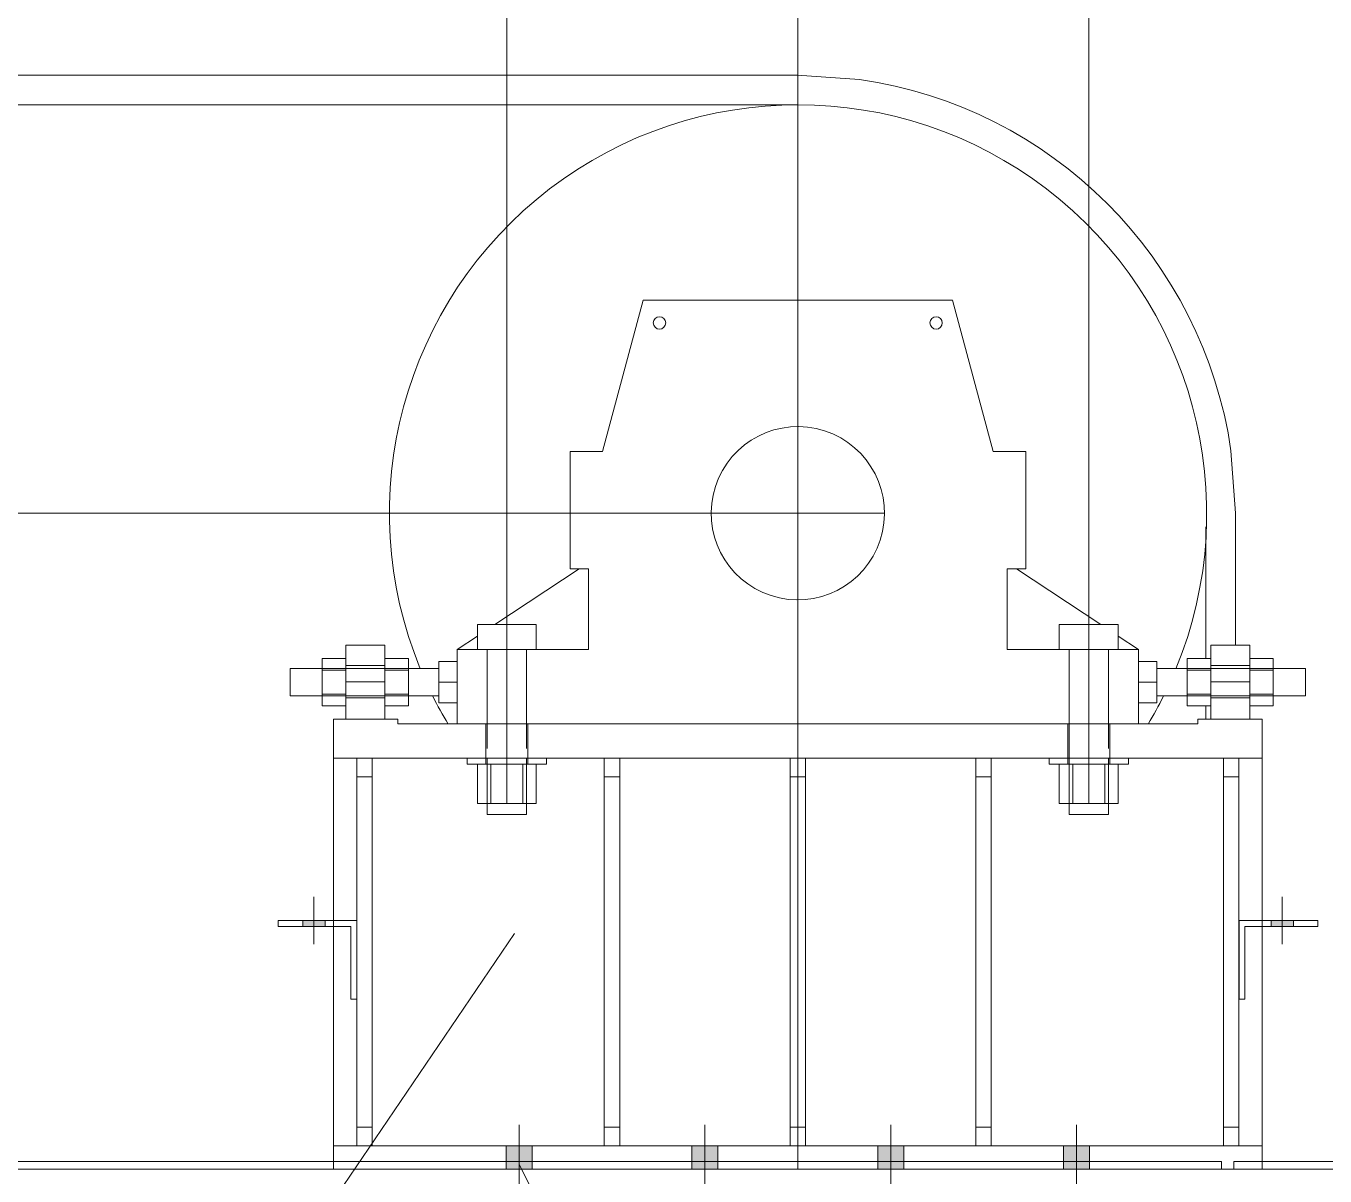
# Model space of a CAD drawing. Header units: millimetres. Extents: x 2 to 845, y 5 to 599.
# Drawn here: x 118.09 to 144.32, y 475.93 to 499.15 of the extents above; entities that cross this region are included whole.
import ezdxf

# ---------------------------------------------------------------- set-up
doc = ezdxf.new("R2010")
doc.units = ezdxf.units.MM
doc.linetypes.add('XKITLINE00', pattern=[0])
doc.linetypes.add('XKITLINE02', pattern=[4, 2, -2])
for name, color, linetype, lineweight in [('Cota', 4, 'Continuous', 0), ('Marca da peça', 2, 'Continuous', 0), ('Marca do parafuso', 4, 'Continuous', 0), ('Parafuso', 3, 'Continuous', 0), ('Peça', 2, 'Continuous', 0)]:
    doc.layers.add(name, color=color, linetype=linetype, lineweight=lineweight)

# ---------------------------------------------------------------- blocks, each defined once
blk = doc.blocks.new('*A560')
at = {"layer": 'Peça', "color": 7, "linetype": 'XKITLINE02', "lineweight": 0}
for p, q in [((124.769, 476.539), (124.769, 484.364)), ((124.769, 484.364), (125.082, 484.364)), ((125.082, 484.364), (125.082, 476.539)), ((124.769, 483.989), (125.082, 483.989)), ((124.769, 476.914), (125.082, 476.914)), ((124.769, 476.539), (125.082, 476.539))]:
    blk.add_line(p, q, dxfattribs=at)
blk = doc.blocks.new('*A561')
at = {"layer": 'Peça', "color": 7, "linetype": 'XKITLINE02', "lineweight": 0}
for p, q in [((137.269, 476.539), (137.269, 484.364)), ((137.269, 484.364), (137.582, 484.364)), ((137.582, 484.364), (137.582, 476.539)), ((137.269, 483.989), (137.582, 483.989)), ((137.269, 476.914), (137.582, 476.914)), ((137.269, 476.539), (137.582, 476.539))]:
    blk.add_line(p, q, dxfattribs=at)
blk = doc.blocks.new('*A562')
at = {"layer": 'Peça', "color": 7, "linetype": 'XKITLINE02', "lineweight": 0}
for p, q in [((137.269, 484.364), (137.269, 476.539)), ((137.269, 484.364), (137.582, 484.364)), ((137.582, 484.364), (137.582, 476.539)), ((137.269, 483.989), (137.582, 483.989)), ((137.582, 476.914), (137.269, 476.914)), ((137.582, 476.539), (137.269, 476.539))]:
    blk.add_line(p, q, dxfattribs=at)
blk = doc.blocks.new('*A563')
at = {"layer": 'Parafuso', "color": 7, "linetype": 'XKITLINE02', "lineweight": 0}
for p, q in [((125.338, 486.237), (124.55, 486.237)), ((125.338, 485.912), (124.55, 485.912)), ((125.338, 485.587), (124.55, 485.587))]:
    blk.add_line(p, q, dxfattribs=at)
blk = doc.blocks.new('*A564')
at = {"layer": 'Parafuso', "color": 7, "linetype": 'XKITLINE02', "lineweight": 0}
for p, q in [((142.013, 486.237), (142.801, 486.237)), ((142.013, 485.912), (142.801, 485.912)), ((142.013, 485.587), (142.801, 485.587))]:
    blk.add_line(p, q, dxfattribs=at)
blk = doc.blocks.new('*A565')
at = {"layer": 'Parafuso', "color": 7, "linetype": 'XKITLINE02', "lineweight": 0}
for p, q in [((128.051, 476.959), (128.051, 475.372)), ((128.051, 476.959), (128.051, 475.372)), ((131.801, 476.959), (131.801, 475.372)), ((131.801, 476.959), (131.801, 475.372)), ((135.551, 476.959), (135.551, 475.372)), ((135.551, 476.959), (135.551, 475.372)), ((139.301, 476.959), (139.301, 475.372)), ((139.301, 476.959), (139.301, 475.372)), ((127.788, 476.539), (127.788, 476.064)), ((127.788, 476.539), (127.788, 476.064)), ((128.313, 476.539), (128.313, 476.064)), ((128.313, 476.539), (128.313, 476.064)), ((131.538, 476.539), (131.538, 476.064)), ((131.538, 476.539), (131.538, 476.064)), ((132.063, 476.539), (132.063, 476.064)), ((132.063, 476.539), (132.063, 476.064)), ((135.288, 476.539), (135.288, 476.064)), ((135.288, 476.539), (135.288, 476.064)), ((135.813, 476.539), (135.813, 476.064)), ((135.813, 476.539), (135.813, 476.064)), ((139.038, 476.539), (139.038, 476.064)), ((139.038, 476.539), (139.038, 476.064)), ((139.563, 476.539), (139.563, 476.064)), ((139.563, 476.539), (139.563, 476.064))]:
    blk.add_line(p, q, dxfattribs=at)
blk = doc.blocks.new('*A566')
at = {"layer": 'Peça', "color": 7, "linetype": 'XKITLINE02', "lineweight": 0}
for p, q in [((127.001, 484.246), (127.001, 484.364)), ((128.601, 484.363), (127.001, 484.364)), ((127.001, 484.246), (128.601, 484.245)), ((127.376, 484.245), (127.376, 484.364)), ((128.226, 484.245), (128.226, 484.364)), ((128.601, 484.245), (128.601, 484.363))]:
    blk.add_line(p, q, dxfattribs=at)
blk = doc.blocks.new('*A567')
at = {"layer": 'Peça', "color": 7, "linetype": 'XKITLINE02', "lineweight": 0}
for p, q in [((124.301, 476.539), (143.051, 476.54)), ((124.301, 476.064), (124.301, 476.539)), ((143.051, 476.065), (143.051, 476.54)), ((124.301, 476.064), (143.051, 476.065))]:
    blk.add_line(p, q, dxfattribs=at)
blk = doc.blocks.new('*A573')
at = {"layer": 'Peça', "color": 7, "linetype": 'XKITLINE02', "lineweight": 0}
for p, q in [((124.301, 485.152), (125.6, 485.152)), ((124.301, 484.364), (124.301, 485.152)), ((125.6, 485.152), (125.6, 485.064)), ((125.6, 485.064), (141.751, 485.064)), ((141.751, 485.064), (141.751, 485.152)), ((141.751, 485.152), (143.051, 485.152)), ((143.051, 485.152), (143.051, 484.364)), ((143.051, 484.364), (124.301, 484.364))]:
    blk.add_line(p, q, dxfattribs=at)
blk = doc.blocks.new('*A589')
at = {"layer": 'Peça', "color": 7, "linetype": 'XKITLINE02', "lineweight": 0}
for p, q in [((138.955, 483.451), (138.955, 484.245)), ((140.146, 484.245), (138.955, 484.245)), ((139.226, 484.245), (139.226, 483.451)), ((139.551, 484.245), (139.551, 483.451)), ((139.876, 483.451), (139.876, 484.245)), ((140.146, 483.451), (140.146, 484.245)), ((140.146, 483.451), (138.955, 483.451))]:
    blk.add_line(p, q, dxfattribs=at)
blk = doc.blocks.new('*A590')
at = {"layer": 'Peça', "color": 7, "linetype": 'XKITLINE02', "lineweight": 0}
for p, q in [((138.751, 484.246), (138.751, 484.364)), ((140.351, 484.363), (138.751, 484.364)), ((138.751, 484.246), (140.351, 484.245)), ((139.126, 484.245), (139.126, 484.364)), ((139.976, 484.245), (139.976, 484.364)), ((140.351, 484.245), (140.351, 484.363))]:
    blk.add_line(p, q, dxfattribs=at)
blk = doc.blocks.new('*A591')
at = {"layer": 'Peça', "color": 7, "linetype": 'XKITLINE02', "lineweight": 0}
for p, q in [((127.205, 486.564), (127.205, 487.064)), ((127.205, 487.064), (128.396, 487.064)), ((127.801, 487.064), (127.801, 486.564)), ((128.396, 487.064), (128.396, 486.564)), ((128.396, 486.564), (127.205, 486.564)), ((127.404, 486.564), (127.404, 483.232)), ((128.198, 486.564), (128.198, 483.232)), ((128.198, 483.232), (127.404, 483.232))]:
    blk.add_line(p, q, dxfattribs=at)
blk = doc.blocks.new('*A592')
at = {"layer": 'Peça', "color": 7, "linetype": 'XKITLINE02', "lineweight": 0}
for p, q in [((127.205, 483.451), (127.205, 484.245)), ((128.396, 484.245), (127.205, 484.245)), ((127.476, 484.245), (127.476, 483.451)), ((127.801, 484.245), (127.801, 483.451)), ((128.126, 483.451), (128.126, 484.245)), ((128.396, 483.451), (128.396, 484.245)), ((128.396, 483.451), (127.205, 483.451))]:
    blk.add_line(p, q, dxfattribs=at)
blk = doc.blocks.new('*A597')
at = {"layer": 'Peça', "color": 7, "linetype": 'XKITLINE02', "lineweight": 0}
for p, q in [((138.955, 483.451), (138.955, 484.245)), ((140.146, 484.245), (138.955, 484.245)), ((139.226, 484.245), (139.226, 483.451)), ((139.551, 484.245), (139.551, 483.451)), ((139.876, 483.451), (139.876, 484.245)), ((140.146, 483.451), (140.146, 484.245)), ((140.146, 483.451), (138.955, 483.451))]:
    blk.add_line(p, q, dxfattribs=at)
blk = doc.blocks.new('*A598')
at = {"layer": 'Peça', "color": 7, "linetype": 'XKITLINE02', "lineweight": 0}
for p, q in [((138.751, 484.246), (138.751, 484.364)), ((140.351, 484.363), (138.751, 484.364)), ((138.751, 484.246), (140.351, 484.245)), ((139.126, 484.245), (139.126, 484.364)), ((139.976, 484.245), (139.976, 484.364)), ((140.351, 484.245), (140.351, 484.363))]:
    blk.add_line(p, q, dxfattribs=at)
blk = doc.blocks.new('*A599')
at = {"layer": 'Peça', "color": 7, "linetype": 'XKITLINE02', "lineweight": 0}
for p, q in [((138.955, 486.564), (138.955, 487.064)), ((138.955, 487.064), (140.146, 487.064)), ((139.551, 487.064), (139.551, 486.564)), ((140.146, 487.064), (140.146, 486.564)), ((140.146, 486.564), (138.955, 486.564)), ((139.154, 483.232), (139.154, 486.564)), ((139.948, 486.564), (139.948, 483.232)), ((139.948, 483.232), (139.154, 483.232))]:
    blk.add_line(p, q, dxfattribs=at)
blk = doc.blocks.new('*A607')
at = {"layer": 'Parafuso'}
blk.add_hatch(color=7, dxfattribs=at).paths.add_polyline_path([(123.681, 480.97), (123.681, 481.089), (124.131, 481.089), (124.131, 480.97)], flags=17)
at = {"layer": 'Parafuso', "color": 7, "linetype": 'XKITLINE00', "lineweight": 0}
for p, q in [((123.906, 481.565), (123.906, 480.613)), ((123.681, 481.089), (123.681, 480.97)), ((124.131, 481.089), (124.131, 480.97))]:
    blk.add_line(p, q, dxfattribs=at)
blk = doc.blocks.new('*A626')
at = {"layer": 'Peça', "color": 7, "linetype": 'XKITLINE02', "lineweight": 0}
for p, q in [((123.182, 480.97), (123.182, 481.089)), ((123.182, 481.089), (124.769, 481.089)), ((123.182, 481.089), (124.769, 481.089)), ((124.769, 481.089), (124.769, 479.502)), ((124.65, 480.97), (123.182, 480.97)), ((123.182, 480.97), (124.65, 480.97)), ((124.65, 479.502), (124.65, 480.97)), ((124.65, 479.502), (124.769, 479.502)), ((124.65, 479.502), (124.769, 479.502))]:
    blk.add_line(p, q, dxfattribs=at)
blk = doc.blocks.new('*A628')
at = {"layer": 'Parafuso'}
blk.add_hatch(color=7, dxfattribs=at).paths.add_polyline_path([(143.232, 480.97), (143.232, 481.089), (143.682, 481.089), (143.682, 480.97)], flags=17)
at = {"layer": 'Parafuso', "color": 7, "linetype": 'XKITLINE00', "lineweight": 0}
for p, q in [((143.457, 481.565), (143.457, 480.613)), ((143.232, 481.089), (143.232, 480.97)), ((143.682, 481.089), (143.682, 480.97))]:
    blk.add_line(p, q, dxfattribs=at)
blk = doc.blocks.new('*A629')
at = {"layer": 'Peça', "color": 7, "linetype": 'XKITLINE02', "lineweight": 0}
for p, q in [((142.584, 481.089), (142.584, 479.502)), ((142.584, 481.089), (144.172, 481.089)), ((142.584, 481.089), (144.172, 481.089)), ((144.172, 480.97), (144.172, 481.089)), ((142.703, 479.502), (142.703, 480.97)), ((142.703, 480.97), (144.172, 480.97)), ((142.703, 480.97), (144.172, 480.97)), ((142.584, 479.502), (142.703, 479.502)), ((142.584, 479.502), (142.703, 479.502))]:
    blk.add_line(p, q, dxfattribs=at)
blk = doc.blocks.new('*A637')
at = {"layer": 'Peça', "color": 7, "linetype": 'XKITLINE02', "lineweight": 0}
for p, q in [((124.55, 485.152), (124.55, 486.652)), ((124.55, 486.652), (125.338, 486.652)), ((125.338, 485.152), (125.338, 486.652)), ((124.55, 485.152), (125.338, 485.152))]:
    blk.add_line(p, q, dxfattribs=at)
blk = doc.blocks.new('*A638')
at = {"layer": 'Peça', "color": 7, "linetype": 'XKITLINE02', "lineweight": 0}
for p, q in [((125.338, 486.383), (125.338, 485.421)), ((125.813, 486.383), (125.338, 486.383)), ((125.813, 485.421), (125.813, 486.383)), ((125.813, 486.143), (125.338, 486.143)), ((125.813, 485.661), (125.338, 485.661)), ((125.338, 485.421), (125.813, 485.421))]:
    blk.add_line(p, q, dxfattribs=at)
blk = doc.blocks.new('*A639')
at = {"layer": 'Peça', "color": 7, "linetype": 'XKITLINE02', "lineweight": 0}
for p, q in [((124.075, 486.383), (124.075, 485.421)), ((124.55, 486.383), (124.075, 486.383)), ((124.55, 485.421), (124.55, 486.383)), ((124.55, 486.143), (124.075, 486.143)), ((124.55, 485.661), (124.075, 485.661)), ((124.075, 485.421), (124.55, 485.421))]:
    blk.add_line(p, q, dxfattribs=at)
blk = doc.blocks.new('*A640')
at = {"layer": 'Peça', "color": 7, "linetype": 'XKITLINE02', "lineweight": 0}
for p, q in [((126.425, 486.319), (126.425, 485.485)), ((126.8, 486.319), (126.425, 486.319)), ((126.8, 485.485), (126.8, 486.319)), ((126.425, 486.18), (123.425, 486.18)), ((123.425, 485.624), (123.425, 486.18)), ((126.8, 485.902), (126.425, 485.902)), ((126.425, 485.624), (123.425, 485.624)), ((126.425, 485.485), (126.8, 485.485))]:
    blk.add_line(p, q, dxfattribs=at)
blk = doc.blocks.new('*A641')
at = {"layer": 'Peça', "color": 7, "linetype": 'XKITLINE02', "lineweight": 0}
for p, q in [((142.013, 485.152), (142.013, 486.652)), ((142.013, 486.652), (142.801, 486.652)), ((142.801, 485.152), (142.801, 486.652)), ((142.013, 485.152), (142.801, 485.152))]:
    blk.add_line(p, q, dxfattribs=at)
blk = doc.blocks.new('*A642')
at = {"layer": 'Peça', "color": 7, "linetype": 'XKITLINE02', "lineweight": 0}
for p, q in [((124.769, 484.364), (124.769, 476.539)), ((124.769, 484.364), (125.082, 484.364)), ((125.082, 484.364), (125.082, 476.539)), ((124.769, 483.989), (125.082, 483.989)), ((125.082, 476.914), (124.769, 476.914)), ((125.082, 476.539), (124.769, 476.539))]:
    blk.add_line(p, q, dxfattribs=at)
blk = doc.blocks.new('*A643')
at = {"layer": 'Peça', "color": 7, "linetype": 'XKITLINE02', "lineweight": 0}
for p, q in [((138.955, 486.564), (138.955, 487.064)), ((138.955, 487.064), (140.146, 487.064)), ((139.551, 487.064), (139.551, 486.564)), ((140.146, 487.064), (140.146, 486.564)), ((140.146, 486.564), (138.955, 486.564)), ((139.154, 483.232), (139.154, 486.564)), ((139.948, 486.564), (139.948, 483.232)), ((139.948, 483.232), (139.154, 483.232))]:
    blk.add_line(p, q, dxfattribs=at)
blk = doc.blocks.new('*A644')
at = {"layer": 'Peça', "color": 7, "linetype": 'XKITLINE02', "lineweight": 0}
for p, q in [((143.276, 486.383), (142.801, 486.383)), ((142.801, 486.383), (142.801, 485.421)), ((143.276, 486.383), (143.276, 485.421)), ((143.276, 486.143), (142.801, 486.143)), ((143.276, 485.661), (142.801, 485.661)), ((143.276, 485.421), (142.801, 485.421))]:
    blk.add_line(p, q, dxfattribs=at)
blk = doc.blocks.new('*A645')
at = {"layer": 'Peça', "color": 7, "linetype": 'XKITLINE02', "lineweight": 0}
for p, q in [((140.551, 485.485), (140.551, 486.319)), ((140.926, 486.319), (140.551, 486.319)), ((140.926, 486.319), (140.926, 485.485)), ((140.926, 486.18), (143.926, 486.18)), ((143.926, 486.18), (143.926, 485.624)), ((140.926, 485.902), (140.551, 485.902)), ((140.926, 485.485), (140.551, 485.485)), ((143.926, 485.624), (140.926, 485.624))]:
    blk.add_line(p, q, dxfattribs=at)
blk = doc.blocks.new('*A646')
at = {"layer": 'Peça', "color": 7, "linetype": 'XKITLINE02', "lineweight": 0}
for p, q in [((124.301, 476.539), (124.301, 484.364)), ((124.301, 484.364), (143.051, 484.364)), ((143.051, 484.364), (143.051, 476.54)), ((143.051, 476.54), (124.301, 476.539))]:
    blk.add_line(p, q, dxfattribs=at)
blk = doc.blocks.new('*A647')
at = {"layer": 'Peça', "color": 7, "linetype": 'XKITLINE02', "lineweight": 0}
for p, q in [((142.269, 476.54), (142.269, 484.364)), ((142.269, 484.364), (142.582, 484.364)), ((142.582, 484.364), (142.582, 476.54)), ((142.269, 483.989), (142.582, 483.989)), ((142.269, 476.915), (142.582, 476.915)), ((142.269, 476.54), (142.582, 476.54))]:
    blk.add_line(p, q, dxfattribs=at)
blk = doc.blocks.new('*A648')
at = {"layer": 'Peça', "color": 7, "linetype": 'XKITLINE02', "lineweight": 0}
for p, q in [((142.269, 484.364), (142.269, 476.54)), ((142.269, 484.364), (142.582, 484.364)), ((142.582, 484.364), (142.582, 476.54)), ((142.269, 483.989), (142.582, 483.989)), ((142.582, 476.915), (142.269, 476.915)), ((142.582, 476.54), (142.269, 476.54))]:
    blk.add_line(p, q, dxfattribs=at)
blk = doc.blocks.new('*A649')
at = {"layer": 'Peça', "color": 7, "linetype": 'XKITLINE02', "lineweight": 0}
for p, q in [((127.001, 484.246), (127.001, 484.364)), ((128.601, 484.363), (127.001, 484.364)), ((127.001, 484.246), (128.601, 484.245)), ((127.376, 484.245), (127.376, 484.364)), ((128.226, 484.245), (128.226, 484.364)), ((128.601, 484.245), (128.601, 484.363))]:
    blk.add_line(p, q, dxfattribs=at)
blk = doc.blocks.new('*A650')
at = {"layer": 'Peça', "color": 7, "linetype": 'XKITLINE02', "lineweight": 0}
for p, q in [((127.205, 486.564), (127.205, 487.064)), ((127.205, 487.064), (128.396, 487.064)), ((127.801, 487.064), (127.801, 486.564)), ((128.396, 487.064), (128.396, 486.564)), ((128.396, 486.564), (127.205, 486.564)), ((127.404, 486.564), (127.404, 483.232)), ((128.198, 486.564), (128.198, 483.232)), ((128.198, 483.232), (127.404, 483.232))]:
    blk.add_line(p, q, dxfattribs=at)
blk = doc.blocks.new('*A651')
at = {"layer": 'Peça', "color": 7, "linetype": 'XKITLINE02', "lineweight": 0}
for p, q in [((127.205, 483.451), (127.205, 484.245)), ((128.396, 484.245), (127.205, 484.245)), ((127.476, 484.245), (127.476, 483.451)), ((127.801, 484.245), (127.801, 483.451)), ((128.126, 483.451), (128.126, 484.245)), ((128.396, 483.451), (128.396, 484.245)), ((128.396, 483.451), (127.205, 483.451))]:
    blk.add_line(p, q, dxfattribs=at)
blk = doc.blocks.new('*A652')
at = {"layer": 'Peça', "color": 7, "linetype": 'XKITLINE02', "lineweight": 0}
for p, q in [((133.519, 476.539), (133.519, 484.364)), ((133.519, 484.364), (133.832, 484.364)), ((133.832, 484.364), (133.832, 476.539)), ((133.519, 483.989), (133.832, 483.989)), ((133.519, 476.914), (133.832, 476.914)), ((133.519, 476.539), (133.832, 476.539))]:
    blk.add_line(p, q, dxfattribs=at)
blk = doc.blocks.new('*A653')
at = {"layer": 'Peça', "color": 7, "linetype": 'XKITLINE02', "lineweight": 0}
for p, q in [((133.519, 484.364), (133.519, 476.539)), ((133.519, 484.364), (133.832, 484.364)), ((133.832, 484.364), (133.832, 476.539)), ((133.519, 483.989), (133.832, 483.989)), ((133.832, 476.914), (133.519, 476.914)), ((133.832, 476.539), (133.519, 476.539))]:
    blk.add_line(p, q, dxfattribs=at)
blk = doc.blocks.new('*A654')
at = {"layer": 'Peça', "color": 7, "linetype": 'XKITLINE02', "lineweight": 0}
for p, q in [((129.769, 476.539), (129.769, 484.364)), ((129.769, 484.364), (130.082, 484.364)), ((130.082, 484.364), (130.082, 476.539)), ((129.769, 483.989), (130.082, 483.989)), ((129.769, 476.914), (130.082, 476.914)), ((129.769, 476.539), (130.082, 476.539))]:
    blk.add_line(p, q, dxfattribs=at)
blk = doc.blocks.new('*A655')
at = {"layer": 'Peça', "color": 7, "linetype": 'XKITLINE02', "lineweight": 0}
for p, q in [((129.769, 484.364), (129.769, 476.539)), ((129.769, 484.364), (130.082, 484.364)), ((130.082, 484.364), (130.082, 476.539)), ((129.769, 483.989), (130.082, 483.989)), ((130.082, 476.914), (129.769, 476.914)), ((130.082, 476.539), (129.769, 476.539))]:
    blk.add_line(p, q, dxfattribs=at)
blk = doc.blocks.new('*A656')
at = {"layer": 'Peça', "color": 4, "linetype": 'XKITLINE00', "lineweight": 0}
for p, q in [((127.205, 486.564), (127.205, 487.064)), ((127.205, 487.064), (128.396, 487.064)), ((127.801, 487.064), (127.801, 486.564)), ((128.396, 487.064), (128.396, 486.564)), ((127.404, 484.364), (127.404, 484.364)), ((127.404, 484.245), (127.404, 484.245)), ((128.198, 484.364), (128.198, 484.364)), ((127.404, 483.451), (127.404, 483.232)), ((128.198, 483.451), (128.198, 483.232)), ((127.404, 483.232), (128.198, 483.232))]:
    blk.add_line(p, q, dxfattribs=at)
at = {"layer": 'Peça', "color": 7, "linetype": 'XKITLINE02', "lineweight": 0}
for p, q in [((128.396, 486.564), (127.205, 486.564)), ((127.404, 486.564), (127.404, 484.364)), ((128.198, 486.564), (128.198, 484.364)), ((127.404, 484.364), (127.404, 484.245)), ((127.404, 484.245), (127.404, 483.451)), ((128.198, 484.364), (128.198, 483.451))]:
    blk.add_line(p, q, dxfattribs=at)
blk = doc.blocks.new('*A657')
at = {"layer": 'Peça', "color": 7, "linetype": 'XKITLINE02', "lineweight": 0}
for p, q in [((127.001, 484.246), (127.001, 484.364)), ((128.601, 484.363), (127.001, 484.364)), ((127.001, 484.246), (128.601, 484.245)), ((127.376, 484.245), (127.376, 484.364)), ((128.226, 484.245), (128.226, 484.364)), ((128.601, 484.245), (128.601, 484.363))]:
    blk.add_line(p, q, dxfattribs=at)
blk = doc.blocks.new('*A658')
at = {"layer": 'Peça', "color": 7, "linetype": 'XKITLINE02', "lineweight": 0}
for p, q in [((127.205, 483.451), (127.205, 484.245)), ((128.396, 484.245), (127.205, 484.245)), ((127.476, 484.245), (127.476, 483.451)), ((127.801, 484.245), (127.801, 483.451)), ((128.126, 483.451), (128.126, 484.245)), ((128.396, 483.451), (128.396, 484.245)), ((128.396, 483.451), (127.205, 483.451))]:
    blk.add_line(p, q, dxfattribs=at)
blk = doc.blocks.new('*A659')
at = {"layer": 'Peça', "color": 7, "linetype": 'XKITLINE02', "lineweight": 0}
for p, q in [((127.205, 486.564), (127.205, 487.064)), ((127.205, 487.064), (128.396, 487.064)), ((127.801, 487.064), (127.801, 486.564)), ((128.396, 487.064), (128.396, 486.564)), ((128.396, 486.564), (127.205, 486.564)), ((127.404, 486.564), (127.404, 483.232)), ((128.198, 486.564), (128.198, 483.232)), ((128.198, 483.232), (127.404, 483.232))]:
    blk.add_line(p, q, dxfattribs=at)
blk = doc.blocks.new('*A660')
at = {"layer": 'Peça', "color": 4, "linetype": 'XKITLINE00', "lineweight": 0}
for p, q in [((138.751, 484.246), (138.751, 484.364)), ((138.751, 484.246), (140.351, 484.245)), ((140.351, 484.363), (139.245, 484.364)), ((140.351, 484.245), (140.351, 484.363))]:
    blk.add_line(p, q, dxfattribs=at)
at = {"layer": 'Peça', "color": 7, "linetype": 'XKITLINE02', "lineweight": 0}
for p, q in [((139.245, 484.364), (138.751, 484.364)), ((139.126, 484.245), (139.126, 484.364)), ((139.976, 484.245), (139.976, 484.364))]:
    blk.add_line(p, q, dxfattribs=at)
blk = doc.blocks.new('*A661')
at = {"layer": 'Peça', "color": 4, "linetype": 'XKITLINE00', "lineweight": 0}
for p, q in [((138.955, 483.451), (138.955, 484.245)), ((139.245, 484.245), (138.955, 484.245)), ((139.551, 484.245), (139.551, 483.451)), ((140.146, 484.245), (140.146, 483.451)), ((140.146, 483.451), (138.955, 483.451))]:
    blk.add_line(p, q, dxfattribs=at)
at = {"layer": 'Peça', "color": 7, "linetype": 'XKITLINE02', "lineweight": 0}
for p, q in [((139.226, 483.451), (139.226, 484.245)), ((140.146, 484.245), (139.245, 484.245)), ((139.876, 483.451), (139.876, 484.245)), ((140.146, 484.245), (140.146, 484.245)), ((140.146, 484.245), (140.146, 484.245))]:
    blk.add_line(p, q, dxfattribs=at)
blk = doc.blocks.new('*A662')
at = {"layer": 'Peça', "color": 4, "linetype": 'XKITLINE00', "lineweight": 0}
for p, q in [((138.955, 486.564), (138.955, 487.064)), ((138.955, 487.064), (140.146, 487.064)), ((139.551, 487.064), (139.551, 486.564)), ((140.146, 487.064), (140.146, 486.564)), ((139.154, 484.364), (139.154, 484.364)), ((139.154, 484.245), (139.154, 484.245)), ((139.948, 484.364), (139.948, 484.364)), ((139.154, 483.451), (139.154, 483.232)), ((139.948, 483.451), (139.948, 483.232)), ((139.154, 483.232), (139.948, 483.232))]:
    blk.add_line(p, q, dxfattribs=at)
at = {"layer": 'Peça', "color": 7, "linetype": 'XKITLINE02', "lineweight": 0}
for p, q in [((140.146, 486.564), (138.955, 486.564)), ((139.154, 486.564), (139.154, 484.364)), ((139.948, 486.564), (139.948, 484.364)), ((139.154, 484.364), (139.154, 484.245)), ((139.154, 484.245), (139.154, 483.451)), ((139.948, 484.364), (139.948, 483.451))]:
    blk.add_line(p, q, dxfattribs=at)
blk = doc.blocks.new('*A663')
at = {"layer": 'Peça', "color": 7, "linetype": 'XKITLINE02', "lineweight": 0}
for p, q in [((138.751, 484.246), (138.751, 484.364)), ((140.351, 484.363), (138.751, 484.364)), ((138.751, 484.246), (140.351, 484.245)), ((139.126, 484.245), (139.126, 484.364)), ((139.976, 484.245), (139.976, 484.364)), ((140.351, 484.245), (140.351, 484.363))]:
    blk.add_line(p, q, dxfattribs=at)
blk = doc.blocks.new('*A664')
at = {"layer": 'Peça', "color": 7, "linetype": 'XKITLINE02', "lineweight": 0}
for p, q in [((138.955, 483.451), (138.955, 484.245)), ((140.146, 484.245), (138.955, 484.245)), ((139.226, 484.245), (139.226, 483.451)), ((139.551, 484.245), (139.551, 483.451)), ((139.876, 483.451), (139.876, 484.245)), ((140.146, 483.451), (140.146, 484.245)), ((140.146, 483.451), (138.955, 483.451))]:
    blk.add_line(p, q, dxfattribs=at)
blk = doc.blocks.new('*A665')
at = {"layer": 'Peça', "color": 7, "linetype": 'XKITLINE02', "lineweight": 0}
for p, q in [((138.955, 486.564), (138.955, 487.064)), ((138.955, 487.064), (140.146, 487.064)), ((139.551, 487.064), (139.551, 486.564)), ((140.146, 487.064), (140.146, 486.564)), ((140.146, 486.564), (138.955, 486.564)), ((139.154, 486.564), (139.154, 483.232)), ((139.948, 486.564), (139.948, 483.232)), ((139.948, 483.232), (139.154, 483.232))]:
    blk.add_line(p, q, dxfattribs=at)
blk = doc.blocks.new('*A666')
at = {"layer": 'Peça', "color": 7, "linetype": 'XKITLINE02', "lineweight": 0}
for p, q in [((124.769, 484.364), (124.769, 476.539)), ((124.769, 484.364), (125.082, 484.364)), ((125.082, 484.364), (125.082, 476.539)), ((124.769, 483.989), (125.082, 483.989)), ((125.082, 476.914), (124.769, 476.914)), ((125.082, 476.539), (124.769, 476.539))]:
    blk.add_line(p, q, dxfattribs=at)
blk = doc.blocks.new('*A667')
at = {"layer": 'Peça', "color": 4, "linetype": 'XKITLINE00', "lineweight": 0}
for p, q in [((124.769, 476.539), (124.769, 484.364)), ((124.769, 484.364), (125.082, 484.364)), ((125.082, 484.364), (125.082, 476.539)), ((124.769, 476.539), (125.082, 476.539))]:
    blk.add_line(p, q, dxfattribs=at)
at = {"layer": 'Peça', "color": 7, "linetype": 'XKITLINE02', "lineweight": 0}
for p, q in [((124.769, 483.989), (125.082, 483.989)), ((124.769, 476.914), (125.082, 476.914))]:
    blk.add_line(p, q, dxfattribs=at)
blk = doc.blocks.new('*A668')
at = {"layer": 'Peça', "color": 7, "linetype": 'XKITLINE02', "lineweight": 0}
for p, q in [((129.769, 484.364), (129.769, 476.539)), ((129.769, 484.364), (130.082, 484.364)), ((130.082, 484.364), (130.082, 476.539)), ((129.769, 483.989), (130.082, 483.989)), ((130.082, 476.914), (129.769, 476.914)), ((130.082, 476.539), (129.769, 476.539))]:
    blk.add_line(p, q, dxfattribs=at)
blk = doc.blocks.new('*A669')
at = {"layer": 'Peça', "color": 4, "linetype": 'XKITLINE00', "lineweight": 0}
for p, q in [((129.769, 476.539), (129.769, 484.364)), ((129.769, 484.364), (130.082, 484.364)), ((130.082, 484.364), (130.082, 476.539)), ((129.769, 476.539), (130.082, 476.539))]:
    blk.add_line(p, q, dxfattribs=at)
at = {"layer": 'Peça', "color": 7, "linetype": 'XKITLINE02', "lineweight": 0}
for p, q in [((129.769, 483.989), (130.082, 483.989)), ((129.769, 476.914), (130.082, 476.914))]:
    blk.add_line(p, q, dxfattribs=at)
blk = doc.blocks.new('*A670')
at = {"layer": 'Peça', "color": 7, "linetype": 'XKITLINE02', "lineweight": 0}
for p, q in [((133.519, 484.364), (133.519, 476.539)), ((133.519, 484.364), (133.832, 484.364)), ((133.832, 484.364), (133.832, 476.539)), ((133.519, 483.989), (133.832, 483.989)), ((133.832, 476.914), (133.519, 476.914)), ((133.832, 476.539), (133.519, 476.539))]:
    blk.add_line(p, q, dxfattribs=at)
blk = doc.blocks.new('*A671')
at = {"layer": 'Peça', "color": 4, "linetype": 'XKITLINE00', "lineweight": 0}
for p, q in [((133.519, 476.539), (133.519, 484.364)), ((133.519, 484.364), (133.832, 484.364)), ((133.832, 484.364), (133.832, 476.539)), ((133.519, 476.539), (133.832, 476.539))]:
    blk.add_line(p, q, dxfattribs=at)
at = {"layer": 'Peça', "color": 7, "linetype": 'XKITLINE02', "lineweight": 0}
for p, q in [((133.519, 483.989), (133.832, 483.989)), ((133.519, 476.914), (133.832, 476.914))]:
    blk.add_line(p, q, dxfattribs=at)
blk = doc.blocks.new('*A672')
at = {"layer": 'Peça', "color": 7, "linetype": 'XKITLINE02', "lineweight": 0}
for p, q in [((137.269, 484.364), (137.269, 476.539)), ((137.269, 484.364), (137.582, 484.364)), ((137.582, 484.364), (137.582, 476.539)), ((137.269, 483.989), (137.582, 483.989)), ((137.582, 476.914), (137.269, 476.914)), ((137.582, 476.539), (137.269, 476.539))]:
    blk.add_line(p, q, dxfattribs=at)
blk = doc.blocks.new('*A673')
at = {"layer": 'Peça', "color": 4, "linetype": 'XKITLINE00', "lineweight": 0}
for p, q in [((137.269, 476.539), (137.269, 484.364)), ((137.269, 484.364), (137.582, 484.364)), ((137.582, 484.364), (137.582, 476.539)), ((137.269, 476.539), (137.582, 476.539))]:
    blk.add_line(p, q, dxfattribs=at)
at = {"layer": 'Peça', "color": 7, "linetype": 'XKITLINE02', "lineweight": 0}
for p, q in [((137.269, 483.989), (137.582, 483.989)), ((137.269, 476.914), (137.582, 476.914))]:
    blk.add_line(p, q, dxfattribs=at)
blk = doc.blocks.new('*A674')
at = {"layer": 'Peça', "color": 7, "linetype": 'XKITLINE02', "lineweight": 0}
for p, q in [((142.269, 484.364), (142.269, 476.54)), ((142.269, 484.364), (142.582, 484.364)), ((142.582, 484.364), (142.582, 476.54)), ((142.269, 483.989), (142.582, 483.989)), ((142.582, 476.915), (142.269, 476.915)), ((142.582, 476.54), (142.269, 476.54))]:
    blk.add_line(p, q, dxfattribs=at)
blk = doc.blocks.new('*A675')
at = {"layer": 'Peça', "color": 4, "linetype": 'XKITLINE00', "lineweight": 0}
for p, q in [((142.269, 476.54), (142.269, 484.364)), ((142.269, 484.364), (142.582, 484.364)), ((142.582, 484.364), (142.582, 476.54)), ((142.269, 476.54), (142.582, 476.54))]:
    blk.add_line(p, q, dxfattribs=at)
at = {"layer": 'Peça', "color": 7, "linetype": 'XKITLINE02', "lineweight": 0}
for p, q in [((142.269, 483.989), (142.582, 483.989)), ((142.269, 476.915), (142.582, 476.915))]:
    blk.add_line(p, q, dxfattribs=at)
blk = doc.blocks.new('*A676')
at = {"layer": 'Peça', "color": 4, "linetype": 'XKITLINE00', "lineweight": 0}
for p, q in [((124.301, 476.539), (124.301, 484.364)), ((143.051, 484.364), (143.051, 476.54))]:
    blk.add_line(p, q, dxfattribs=at)
at = {"layer": 'Peça', "color": 7, "linetype": 'XKITLINE02', "lineweight": 0}
for p, q in [((124.301, 484.364), (143.051, 484.364)), ((143.051, 476.54), (124.301, 476.539))]:
    blk.add_line(p, q, dxfattribs=at)
blk = doc.blocks.new('*A677')
at = {"layer": 'Peça', "color": 4, "linetype": 'XKITLINE00', "lineweight": 0}
for p, q in [((140.926, 486.319), (140.551, 486.319)), ((140.926, 486.319), (140.926, 485.485)), ((141.538, 486.18), (140.926, 486.18)), ((143.926, 486.18), (143.276, 486.18)), ((143.926, 485.624), (143.926, 486.18)), ((140.926, 485.902), (140.551, 485.902)), ((140.926, 485.485), (140.551, 485.485)), ((141.538, 485.624), (140.926, 485.624)), ((143.926, 485.624), (143.276, 485.624))]:
    blk.add_line(p, q, dxfattribs=at)
at = {"layer": 'Peça', "color": 7, "linetype": 'XKITLINE02', "lineweight": 0}
for p, q in [((140.551, 485.485), (140.551, 486.319)), ((143.276, 486.18), (141.538, 486.18)), ((143.276, 485.624), (141.538, 485.624))]:
    blk.add_line(p, q, dxfattribs=at)
blk = doc.blocks.new('*A678')
at = {"layer": 'Peça', "color": 4, "linetype": 'XKITLINE00', "lineweight": 0}
for p, q in [((143.276, 486.383), (142.801, 486.383)), ((143.276, 485.421), (143.276, 486.383)), ((143.276, 486.143), (142.801, 486.143)), ((143.276, 485.661), (142.801, 485.661)), ((142.801, 485.421), (143.276, 485.421))]:
    blk.add_line(p, q, dxfattribs=at)
at = {"layer": 'Peça', "color": 7, "linetype": 'XKITLINE02', "lineweight": 0}
blk.add_line((142.801, 486.383), (142.801, 485.421), dxfattribs=at)
blk = doc.blocks.new('*A679')
at = {"layer": 'Peça', "color": 4, "linetype": 'XKITLINE00', "lineweight": 0}
for p, q in [((142.013, 485.152), (142.013, 486.652)), ((142.013, 486.652), (142.801, 486.652)), ((142.801, 485.152), (142.801, 486.652))]:
    blk.add_line(p, q, dxfattribs=at)
at = {"layer": 'Peça', "color": 7, "linetype": 'XKITLINE02', "lineweight": 0}
blk.add_line((142.013, 485.152), (142.801, 485.152), dxfattribs=at)
blk = doc.blocks.new('*A680')
at = {"layer": 'Peça', "color": 4, "linetype": 'XKITLINE00', "lineweight": 0}
for p, q in [((126.425, 486.319), (126.425, 485.485)), ((126.8, 486.319), (126.425, 486.319)), ((126.8, 485.485), (126.8, 486.319)), ((124.075, 486.18), (123.425, 486.18)), ((123.425, 485.624), (123.425, 486.18)), ((126.425, 486.18), (125.813, 486.18)), ((126.8, 485.902), (126.425, 485.902)), ((124.075, 485.624), (123.425, 485.624)), ((126.425, 485.624), (125.813, 485.624)), ((126.425, 485.485), (126.8, 485.485))]:
    blk.add_line(p, q, dxfattribs=at)
at = {"layer": 'Peça', "color": 7, "linetype": 'XKITLINE02', "lineweight": 0}
for p, q in [((125.813, 486.18), (124.075, 486.18)), ((125.813, 485.624), (124.075, 485.624))]:
    blk.add_line(p, q, dxfattribs=at)
blk = doc.blocks.new('*A681')
at = {"layer": 'Peça', "color": 4, "linetype": 'XKITLINE00', "lineweight": 0}
for p, q in [((124.075, 486.383), (124.075, 485.421)), ((124.55, 486.383), (124.075, 486.383)), ((124.55, 486.143), (124.075, 486.143)), ((124.55, 485.661), (124.075, 485.661)), ((124.075, 485.421), (124.55, 485.421))]:
    blk.add_line(p, q, dxfattribs=at)
at = {"layer": 'Peça', "color": 7, "linetype": 'XKITLINE02', "lineweight": 0}
blk.add_line((124.55, 485.421), (124.55, 486.383), dxfattribs=at)
blk = doc.blocks.new('*A682')
at = {"layer": 'Peça', "color": 4, "linetype": 'XKITLINE00', "lineweight": 0}
for p, q in [((125.338, 486.383), (125.813, 486.383)), ((125.813, 486.383), (125.813, 485.421)), ((125.813, 486.143), (125.338, 486.143)), ((125.813, 485.661), (125.338, 485.661)), ((125.338, 485.421), (125.813, 485.421))]:
    blk.add_line(p, q, dxfattribs=at)
at = {"layer": 'Peça', "color": 7, "linetype": 'XKITLINE02', "lineweight": 0}
blk.add_line((125.338, 486.383), (125.338, 485.421), dxfattribs=at)
blk = doc.blocks.new('*A683')
at = {"layer": 'Peça', "color": 4, "linetype": 'XKITLINE00', "lineweight": 0}
for p, q in [((124.55, 485.152), (124.55, 486.652)), ((124.55, 486.652), (125.338, 486.652)), ((125.338, 485.152), (125.338, 486.652))]:
    blk.add_line(p, q, dxfattribs=at)
at = {"layer": 'Peça', "color": 7, "linetype": 'XKITLINE02', "lineweight": 0}
blk.add_line((124.55, 485.152), (125.338, 485.152), dxfattribs=at)
blk = doc.blocks.new('*A684')
at = {"layer": 'Parafuso'}
for points in [[(128.313, 476.539), (128.313, 476.064), (127.788, 476.064), (127.788, 476.539)], [(132.063, 476.539), (132.063, 476.064), (131.538, 476.064), (131.538, 476.539)], [(135.813, 476.539), (135.813, 476.064), (135.288, 476.064), (135.288, 476.539)], [(139.563, 476.539), (139.563, 476.064), (139.038, 476.064), (139.038, 476.539)]]:
    blk.add_hatch(color=7, dxfattribs=at).paths.add_polyline_path(points, flags=17)
at = {"layer": 'Parafuso', "color": 7, "linetype": 'XKITLINE00', "lineweight": 0}
for p, q in [((128.051, 476.959), (128.051, 475.372)), ((131.801, 476.959), (131.801, 475.372)), ((135.551, 476.959), (135.551, 475.372)), ((139.301, 476.959), (139.301, 475.372)), ((127.788, 476.539), (127.788, 476.064)), ((128.313, 476.539), (128.313, 476.064)), ((131.538, 476.539), (131.538, 476.064)), ((132.063, 476.539), (132.063, 476.064)), ((135.288, 476.539), (135.288, 476.064)), ((135.813, 476.539), (135.813, 476.064)), ((139.038, 476.539), (139.038, 476.064)), ((139.563, 476.539), (139.563, 476.064))]:
    blk.add_line(p, q, dxfattribs=at)
at = {"layer": 'Parafuso', "color": 7, "linetype": 'XKITLINE02', "lineweight": 0}
for p, q in [((128.051, 476.959), (128.051, 475.372)), ((131.801, 476.959), (131.801, 475.372)), ((135.551, 476.959), (135.551, 475.372)), ((139.301, 476.959), (139.301, 475.372)), ((127.788, 476.539), (127.788, 476.064)), ((128.313, 476.539), (128.313, 476.064)), ((131.538, 476.539), (131.538, 476.064)), ((132.063, 476.539), (132.063, 476.064)), ((135.288, 476.539), (135.288, 476.064)), ((135.813, 476.539), (135.813, 476.064)), ((139.038, 476.539), (139.038, 476.064)), ((139.563, 476.539), (139.563, 476.064))]:
    blk.add_line(p, q, dxfattribs=at)
blk = doc.blocks.new('*A685')
at = {"layer": 'Parafuso', "color": 7, "linetype": 'XKITLINE02', "lineweight": 0}
for p, q in [((142.013, 486.237), (142.801, 486.237)), ((142.013, 485.912), (142.801, 485.912)), ((142.013, 485.587), (142.801, 485.587))]:
    blk.add_line(p, q, dxfattribs=at)
blk = doc.blocks.new('*A686')
at = {"layer": 'Parafuso', "color": 7, "linetype": 'XKITLINE02', "lineweight": 0}
for p, q in [((125.338, 486.237), (124.55, 486.237)), ((125.338, 485.912), (124.55, 485.912)), ((125.338, 485.587), (124.55, 485.587))]:
    blk.add_line(p, q, dxfattribs=at)
blk = doc.blocks.new('*A687')
at = {"layer": 'Peça', "color": 7, "linetype": 'XKITLINE02', "lineweight": 0}
for p, q in [((142.584, 481.089), (142.584, 479.502)), ((143.051, 481.089), (142.584, 481.089)), ((142.584, 481.089), (144.172, 481.089)), ((142.703, 480.97), (142.703, 479.502)), ((143.051, 480.97), (142.703, 480.97)), ((142.703, 480.97), (144.172, 480.97)), ((142.584, 479.502), (142.703, 479.502)), ((142.584, 479.502), (142.703, 479.502))]:
    blk.add_line(p, q, dxfattribs=at)
at = {"layer": 'Peça', "color": 4, "linetype": 'XKITLINE00', "lineweight": 0}
for p, q in [((144.172, 481.089), (143.051, 481.089)), ((144.172, 480.97), (144.172, 481.089)), ((144.172, 480.97), (143.051, 480.97))]:
    blk.add_line(p, q, dxfattribs=at)
blk = doc.blocks.new('*A688')
at = {"layer": 'Parafuso'}
blk.add_hatch(color=7, dxfattribs=at).paths.add_polyline_path([(143.682, 481.089), (143.682, 480.97), (143.232, 480.97), (143.232, 481.089)], flags=17)
at = {"layer": 'Parafuso', "color": 7, "linetype": 'XKITLINE00', "lineweight": 0}
for p, q in [((143.457, 481.565), (143.457, 480.613)), ((143.232, 481.089), (143.232, 480.97)), ((143.682, 481.089), (143.682, 480.97))]:
    blk.add_line(p, q, dxfattribs=at)
blk = doc.blocks.new('*A729')
at = {"layer": 'Peça', "color": 4, "linetype": 'XKITLINE00', "lineweight": 0}
for p, q in [((124.301, 485.152), (125.6, 485.152)), ((124.301, 484.364), (124.301, 485.152)), ((125.6, 485.152), (125.6, 485.064)), ((125.6, 485.064), (141.751, 485.064)), ((141.751, 485.064), (141.751, 485.152)), ((141.751, 485.152), (143.051, 485.152)), ((143.051, 485.152), (143.051, 484.364)), ((143.051, 484.364), (124.301, 484.364))]:
    blk.add_line(p, q, dxfattribs=at)
blk = doc.blocks.new('*A741')
at = {"layer": 'Parafuso'}
blk.add_hatch(color=7, dxfattribs=at).paths.add_polyline_path([(124.131, 481.089), (124.131, 480.97), (123.681, 480.97), (123.681, 481.089)], flags=17)
at = {"layer": 'Parafuso', "color": 7, "linetype": 'XKITLINE00', "lineweight": 0}
for p, q in [((123.906, 481.565), (123.906, 480.613)), ((123.681, 481.089), (123.681, 480.97)), ((124.131, 481.089), (124.131, 480.97))]:
    blk.add_line(p, q, dxfattribs=at)
blk = doc.blocks.new('*A742')
at = {"layer": 'Peça', "color": 4, "linetype": 'XKITLINE00', "lineweight": 0}
for p, q in [((123.182, 481.089), (123.182, 481.089)), ((123.182, 481.089), (123.182, 480.97)), ((124.301, 481.089), (123.182, 481.089)), ((123.182, 480.97), (123.182, 480.97)), ((124.301, 480.97), (123.182, 480.97))]:
    blk.add_line(p, q, dxfattribs=at)
at = {"layer": 'Peça', "color": 7, "linetype": 'XKITLINE02', "lineweight": 0}
for p, q in [((123.182, 481.089), (124.769, 481.089)), ((124.769, 481.089), (124.301, 481.089)), ((124.769, 481.089), (124.769, 479.502)), ((124.65, 480.97), (123.182, 480.97)), ((124.65, 480.97), (124.301, 480.97)), ((124.65, 479.502), (124.65, 480.97)), ((124.769, 479.502), (124.65, 479.502)), ((124.65, 479.502), (124.769, 479.502))]:
    blk.add_line(p, q, dxfattribs=at)
blk = doc.blocks.new('*A753')
at = {"layer": 'Peça', "color": 4, "linetype": 'XKITLINE00', "lineweight": 0}
for p, q in [((143.051, 476.54), (124.301, 476.539)), ((124.301, 476.539), (124.301, 476.222)), ((143.051, 476.54), (143.051, 476.222))]:
    blk.add_line(p, q, dxfattribs=at)
at = {"layer": 'Peça', "color": 7, "linetype": 'XKITLINE02', "lineweight": 0}
for p, q in [((124.301, 476.222), (124.301, 476.064)), ((143.051, 476.065), (124.301, 476.064)), ((143.051, 476.222), (143.051, 476.065))]:
    blk.add_line(p, q, dxfattribs=at)
blk = doc.blocks.new('*A754')
at = {"layer": 'Peça', "color": 4, "linetype": 'XKITLINE00', "lineweight": 0}
for p, q in [((127.001, 484.246), (127.001, 484.364)), ((127.001, 484.246), (128.601, 484.245)), ((128.601, 484.363), (127.235, 484.364)), ((128.601, 484.245), (128.601, 484.363))]:
    blk.add_line(p, q, dxfattribs=at)
at = {"layer": 'Peça', "color": 7, "linetype": 'XKITLINE02', "lineweight": 0}
for p, q in [((127.235, 484.364), (127.001, 484.364)), ((127.376, 484.245), (127.376, 484.364)), ((128.226, 484.245), (128.226, 484.364))]:
    blk.add_line(p, q, dxfattribs=at)
blk = doc.blocks.new('*A755')
at = {"layer": 'Peça', "color": 4, "linetype": 'XKITLINE00', "lineweight": 0}
for p, q in [((127.205, 483.451), (127.205, 484.245)), ((127.495, 484.245), (127.205, 484.245)), ((127.801, 484.245), (127.801, 483.451)), ((128.396, 484.245), (128.396, 483.451)), ((128.396, 483.451), (127.205, 483.451))]:
    blk.add_line(p, q, dxfattribs=at)
at = {"layer": 'Peça', "color": 7, "linetype": 'XKITLINE02', "lineweight": 0}
for p, q in [((127.476, 483.451), (127.476, 484.245)), ((128.396, 484.245), (127.495, 484.245)), ((128.126, 483.451), (128.126, 484.245)), ((128.396, 484.245), (128.396, 484.245)), ((128.396, 484.245), (128.396, 484.245))]:
    blk.add_line(p, q, dxfattribs=at)
blk = doc.blocks.new('*A786')
at = {"layer": 'Peça', "color": 1, "linetype": 'XKITLINE00', "lineweight": 0}
for start, end in [(337.623, 202.3759), (206.6255, 211.0639), (328.9361, 333.3734)]:
    blk.add_arc((133.681, 489.314), 8.25, start, end, dxfattribs=at)
blk = doc.blocks.new('*A871')
at = {"layer": 'Parafuso', "color": 7, "linetype": 'XKITLINE02', "lineweight": 0}
for p, q in [((127.801, 486.564), (127.801, 484.364)), ((127.801, 486.564), (127.801, 484.364)), ((139.551, 486.564), (139.551, 484.364)), ((139.551, 486.564), (139.551, 484.364)), ((127.376, 485.064), (127.376, 484.364)), ((127.376, 485.064), (127.376, 484.364)), ((128.226, 485.064), (128.226, 484.364)), ((128.226, 485.064), (128.226, 484.364)), ((139.126, 485.064), (139.126, 484.364)), ((139.126, 485.064), (139.126, 484.364)), ((139.976, 485.064), (139.976, 484.364)), ((139.976, 485.064), (139.976, 484.364))]:
    blk.add_line(p, q, dxfattribs=at)
blk = doc.blocks.new('*A872')
at = {"layer": 'Parafuso', "color": 7, "linetype": 'XKITLINE02', "lineweight": 0}
for p, q in [((127.801, 486.564), (127.801, 484.364)), ((127.801, 486.564), (127.801, 484.364)), ((139.551, 486.564), (139.551, 484.364)), ((139.551, 486.564), (139.551, 484.364)), ((127.376, 485.064), (127.376, 484.364)), ((127.376, 485.064), (127.376, 484.364)), ((128.226, 485.064), (128.226, 484.364)), ((128.226, 485.064), (128.226, 484.364)), ((139.126, 485.064), (139.126, 484.364)), ((139.126, 485.064), (139.126, 484.364)), ((139.976, 485.064), (139.976, 484.364)), ((139.976, 485.064), (139.976, 484.364))]:
    blk.add_line(p, q, dxfattribs=at)
blk = doc.blocks.new('*A878')
at = {"layer": 'Peça', "color": 1, "linetype": 'XKITLINE00', "lineweight": 0}
for p, q in [((129.734, 490.564), (130.551, 493.614)), ((130.551, 493.614), (136.801, 493.614)), ((136.801, 493.614), (137.617, 490.564)), ((129.076, 488.189), (129.076, 490.564)), ((129.076, 490.564), (129.734, 490.564)), ((137.617, 490.564), (138.276, 490.564)), ((138.276, 490.564), (138.276, 488.189)), ((127.558, 487.064), (129.263, 488.189)), ((129.451, 488.189), (129.076, 488.189)), ((129.451, 486.564), (129.451, 488.189)), ((138.276, 488.189), (137.901, 488.189)), ((137.901, 488.189), (137.901, 486.564)), ((138.088, 488.189), (139.793, 487.064)), ((126.801, 486.564), (127.205, 486.831)), ((140.146, 486.831), (140.551, 486.564)), ((126.801, 485.064), (126.801, 486.564)), ((126.801, 486.564), (129.451, 486.564)), ((137.901, 486.564), (140.551, 486.564)), ((140.551, 486.564), (140.551, 485.064))]:
    blk.add_line(p, q, dxfattribs=at)
for centre, radius, start, end in [((130.883, 493.157), 0.125, 135, 315), ((130.883, 493.157), 0.125, 315, 135), ((136.468, 493.157), 0.125, 135, 315), ((136.468, 493.157), 0.125, 315, 135), ((133.676, 489.314), 1.75, 342, 162), ((133.676, 489.314), 1.75, 162, 342)]:
    blk.add_arc(centre, radius, start, end, dxfattribs=at)
blk = doc.blocks.new('*A909')
at = {"layer": 'Peça', "color": 1, "linetype": 'XKITLINE00', "lineweight": 0}
for p, q in [((142.481, 476.064), (142.481, 476.222)), ((142.481, 476.222), (167.231, 476.222)), ((142.481, 476.064), (167.231, 476.064)), ((167.231, 476.064), (167.231, 476.222))]:
    blk.add_line(p, q, dxfattribs=at)
blk = doc.blocks.new('*A957')
at = {"layer": 'Peça', "color": 1, "linetype": 'XKITLINE00', "lineweight": 0}
blk.add_line((142.231, 476.064), (142.481, 476.064), dxfattribs=at)
blk = doc.blocks.new('*A961')
at = {"layer": 'Peça', "color": 1, "linetype": 'XKITLINE00', "lineweight": 0}
for p, q in [((106.731, 498.164), (133.661, 498.164)), ((133.661, 498.164), (134.921, 498.074)), ((106.731, 497.564), (133.661, 497.564)), ((133.672, 497.564), (133.661, 497.564)), ((142.421, 490.574), (142.511, 489.314)), ((142.511, 486.652), (142.511, 489.314)), ((141.911, 486.383), (141.911, 489.04)), ((141.911, 485.152), (141.911, 485.421))]:
    blk.add_line(p, q, dxfattribs=at)
blk.add_arc((133.661, 489.314), 8.85, 8.1818, 81.8182, dxfattribs=at)
blk = doc.blocks.new('*A996')
at = {"layer": 'Peça', "color": 1, "linetype": 'XKITLINE00', "lineweight": 0}
for p, q in [((117.481, 476.064), (117.481, 476.222)), ((117.481, 476.222), (142.231, 476.222)), ((117.481, 476.064), (142.231, 476.064)), ((142.231, 476.064), (142.231, 476.222))]:
    blk.add_line(p, q, dxfattribs=at)
blk = doc.blocks.new('*A1031')
at = {"layer": 'Peça', "color": 4, "linetype": 'XKITLINE00', "lineweight": 0}
for p, q in [((141.538, 485.421), (141.538, 486.383)), ((142.013, 486.383), (141.538, 486.383)), ((142.013, 486.143), (141.538, 486.143)), ((142.013, 485.661), (141.538, 485.661)), ((142.013, 485.421), (141.538, 485.421))]:
    blk.add_line(p, q, dxfattribs=at)
at = {"layer": 'Peça', "color": 7, "linetype": 'XKITLINE02', "lineweight": 0}
blk.add_line((142.013, 486.383), (142.013, 485.421), dxfattribs=at)
blk = doc.blocks.new('*A1032')
at = {"layer": 'Peça', "color": 7, "linetype": 'XKITLINE02', "lineweight": 0}
for p, q in [((141.538, 485.421), (141.538, 486.383)), ((142.013, 486.383), (141.538, 486.383)), ((142.013, 486.383), (142.013, 485.421)), ((142.013, 486.143), (141.538, 486.143)), ((142.013, 485.661), (141.538, 485.661)), ((142.013, 485.421), (141.538, 485.421))]:
    blk.add_line(p, q, dxfattribs=at)
blk = doc.blocks.new('*A1493')
at = {"layer": 'Cota', "color": 7, "linetype": 'XKITLINE00', "lineweight": 0}
blk.add_line((133.676, 476.064), (133.676, 545.715), dxfattribs=at)
blk = doc.blocks.new('*A1497')
at = {"layer": 'Cota', "color": 7, "linetype": 'XKITLINE00', "lineweight": 0}
for p, q in [((127.801, 483.451), (127.801, 536.436)), ((133.676, 476.064), (133.676, 536.436))]:
    blk.add_line(p, q, dxfattribs=at)
blk = doc.blocks.new('*A1498')
at = {"layer": 'Cota', "color": 7, "linetype": 'XKITLINE00', "lineweight": 0}
for p, q in [((133.676, 476.064), (133.676, 536.436)), ((139.551, 483.451), (139.551, 536.436))]:
    blk.add_line(p, q, dxfattribs=at)
blk = doc.blocks.new('*A1499')
at = {"layer": 'Cota', "color": 7, "linetype": 'XKITLINE00', "lineweight": 0}
blk.add_line((133.676, 476.064), (133.676, 545.715), dxfattribs=at)
blk = doc.blocks.new('*A1500')
at = {"layer": 'Cota', "color": 7, "linetype": 'XKITLINE00', "lineweight": 0}
blk.add_line((135.426, 489.314), (62.62, 489.314), dxfattribs=at)
blk = doc.blocks.new('*A1502')
at = {"layer": 'Marca da peça', "color": 7, "linetype": 'XKITLINE00', "lineweight": 0}
blk.add_line((127.952, 480.829), (105.65, 447.956), dxfattribs=at)
blk = doc.blocks.new('*A1503')
at = {"layer": 'Marca do parafuso', "color": 7, "linetype": 'XKITLINE00', "lineweight": 0}
blk.add_line((128.051, 476.166), (145.14, 441.617), dxfattribs=at)

msp = doc.modelspace()

# ---------------------------------------------------------------- block references
at = {"lineweight": 0}
for name in ['*A1499', '*A1493', '*A1497', '*A1498', '*A961', '*A786', '*A878', '*A1500', '*A591', '*A650', '*A656', '*A659', '*A599', '*A643', '*A662', '*A665', '*A637', '*A683', '*A871', '*A872', '*A641', '*A679', '*A640', '*A680', '*A639', '*A681', '*A638', '*A682', '*A645', '*A677', '*A1031', '*A1032', '*A644', '*A678', '*A563', '*A686', '*A564', '*A685', '*A573', '*A729', '*A646', '*A676', '*A560', '*A642', '*A666', '*A667', '*A566', '*A649', '*A657', '*A754', '*A592', '*A651', '*A658', '*A755', '*A654', '*A655', '*A668', '*A669', '*A652', '*A653', '*A670', '*A671', '*A561', '*A562', '*A672', '*A673', '*A590', '*A598', '*A660', '*A663', '*A589', '*A597', '*A661', '*A664', '*A647', '*A648', '*A674', '*A675', '*A607', '*A741', '*A628', '*A688', '*A626', '*A742', '*A629', '*A687', '*A1502', '*A565', '*A684', '*A567', '*A753', '*A957', '*A996', '*A1503', '*A909']:
    msp.add_blockref(name, (0, 0), dxfattribs=at)

doc.saveas('drawing.dxf')
